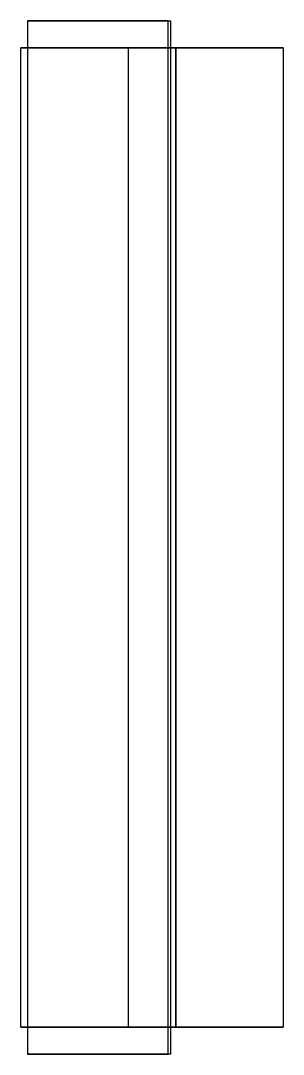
# Model space of a CAD drawing. Extents: x -0.123 to 0, y -0.241 to 0.241.
import ezdxf

# ---------------------------------------------------------------- set-up
doc = ezdxf.new("R2010")
doc.units = 0
doc.header["$LTSCALE"] = 2
doc.layers.get('0').update_dxf_attribs({"linetype": 'CONTINUOUS'})

msp = doc.modelspace()

# ---------------------------------------------------------------- linework, layer by layer
at = {"color": 0, "linetype": 'CONTINUOUS', "extrusion": (1, 0, 0)}
msp.add_line((-0.1194, 0.2413), (-0.1194, -0.2413), dxfattribs=at)
at = {"color": 0, "linetype": 'BYBLOCK'}
for points in [[(-0.05366, -0.2413, 0.97511), (-0.05366, 0.2413, 0.97511), (-0.0527, 0.2413, 0.79731), (-0.0527, -0.2413, 0.79731)], [(-0.09402, 0.2413, 0.4899), (-0.1194, 0.2413), (-0.08323, 0.2413, 0.01195), (-0.06193, 0.2413, 0.47375)], [(-0.05379, 0.2413, 0.04497), (-0.05366, 0.2413, 0.97511), (-0.07552, 0.2413, 0.9439), (-0.085, 0.2413, 0.06682)], [(-0.05019, 0.2286, 0.77337), (-0.1225, 0.2286, 0.30907), (-0.07231, 0.2286, 0.30125), (0, 0.2286, 0.76556)], [(-0.05019, 0.2286, 0.77337), (-0.05019, -0.2286, 0.77337), (-0.1225, -0.2286, 0.30907), (-0.1225, 0.2286, 0.30907)], [(-0.1225, -0.2286, 0.30907), (-0.1225, 0.2286, 0.30907), (-0.07231, 0.2286, 0.30125), (-0.07231, -0.2286, 0.30125)], [(-0.05019, 0.2286, 0.77337), (0, 0.2286, 0.76556), (0, -0.2286, 0.76556), (-0.05019, -0.2286, 0.77337)], [(-0.05019, -0.2286, 0.77337), (-0.1225, -0.2286, 0.30907), (-0.07231, -0.2286, 0.30125), (0, -0.2286, 0.76556)], [(-0.09402, -0.2413, 0.4899), (-0.1194, -0.2413), (-0.08323, -0.2413, 0.01195), (-0.06193, -0.2413, 0.47375)], [(-0.05379, -0.2413, 0.04497), (-0.05366, -0.2413, 0.97511), (-0.07552, -0.2413, 0.9439), (-0.085, -0.2413, 0.06682)]]:
    msp.add_3dface(points, dxfattribs=at)

doc.saveas('drawing.dxf')
